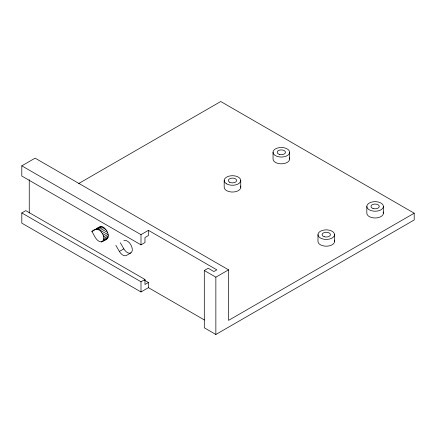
<?xml version="1.0" encoding="UTF-8"?>
<svg xmlns="http://www.w3.org/2000/svg" width="436" height="436" viewBox="0 0 436 436"><rect width="100%" height="100%" fill="white"/><g stroke="black" fill="none" stroke-linecap="round" stroke-linejoin="round"><path stroke-width="0.65" d="M102.389 241.631C105.278 239.092 103.288 234.568 101.365 232.023C99.146 228.524 94.623 228.497 91.86 231.5C94.405 235.113 96.051 241.539 101.365 241.947C104.041 240.672 108.417 239.528 108.313 235.838C108.199 232.917 106.744 230.159 104.635 228.181C100.493 223.902 95.713 229.952 91.86 231.5M21.8 165.833L35.109 158.148L228.562 269.84L228.562 320.384L414.2 213.204L414.2 219.973L215.858 334.483L204.299 327.807L204.299 270.494L208.206 268.238L213.907 271.53L216.839 269.84L148.442 230.355L140.997 234.65L21.8 165.833L21.8 176.035L140.997 244.852L144.97 242.558L144.97 237.516L148.442 235.511L148.442 230.355M148.442 287.667L140.997 291.962L21.8 223.145L21.8 212.942L25.773 210.648L144.97 279.471L144.97 284.512L148.442 282.506L148.442 287.667L204.457 320.002M78.72 183.512L220.747 101.517L414.2 213.204M96.329 228.922L99.839 226.894M96.4 229.156L100.869 226.578M97.599 229.276L102.062 226.693M98.879 229.821L103.348 227.243M100.166 230.758L104.635 228.181M101.365 232.023L105.828 229.445M102.389 233.527L106.858 230.949M103.179 235.168L107.648 232.59M103.675 236.835L108.144 234.257M103.844 238.416L108.313 235.838M103.675 239.805L108.144 237.222M101.365 241.947L107.648 238.318M115.862 245.359L119.371 251.436L123.84 248.858A7.02 4.055 60 0 0 130.86 252.907A7.02 4.055 60 0 0 130.86 244.803A7.02 4.055 60 0 0 123.84 240.754M130.86 252.907L126.391 255.491A7.02 4.055 60 0 1 119.371 251.436M21.8 212.942L140.997 281.76L144.97 279.471M204.299 270.494L215.858 277.171L228.562 269.84M144.332 280.135L148.442 282.506M120.331 242.776L123.84 248.858M383.408 206.435A8.289 4.785 0 0 1 370.971 210.583A8.289 4.785 0 0 1 370.971 202.293A8.289 4.785 0 0 1 383.408 206.435L383.408 213.204M366.829 206.435L366.829 213.204A8.289 4.785 0 0 0 376.203 217.951A8.289 4.785 0 0 0 383.124 211.967M334.559 234.639A8.289 4.785 0 0 1 322.122 238.786A8.289 4.785 0 0 1 322.122 230.497A8.289 4.785 0 0 1 334.559 234.639L334.559 241.408M317.975 234.639L317.975 241.408A8.289 4.785 0 0 0 327.349 246.155A8.289 4.785 0 0 0 334.276 240.171M289.613 152.284A8.289 4.785 0 0 1 277.176 156.426A8.289 4.785 0 0 1 277.176 148.136A8.289 4.785 0 0 1 289.613 152.284L289.613 159.053M273.034 152.284L273.034 159.053A8.289 4.785 0 0 0 282.403 163.8A8.289 4.785 0 0 0 289.33 157.816M240.759 180.488L240.759 187.257M224.18 180.488L224.18 187.257A8.289 4.785 0 0 0 233.554 192.004A8.289 4.785 0 0 0 240.476 186.019M215.858 277.171L215.858 334.483M140.997 234.65L140.997 244.852M140.997 281.76L140.997 291.962M29.245 179.632L29.245 213.008M229.538 182.183A4.147 2.393 0 0 0 236.476 181.109A4.147 2.393 0 0 0 231.396 178.177A4.147 2.393 0 0 0 229.538 182.183M226.606 183.872A8.289 4.785 0 0 0 240.476 181.725A8.289 4.785 0 0 0 230.322 175.866A8.289 4.785 0 0 0 226.606 183.872M279.247 154.355A4.147 2.393 0 0 0 285.466 152.284A4.147 2.393 0 0 0 279.247 150.213A4.147 2.393 0 0 0 279.247 154.355M324.193 236.715A4.147 2.393 0 0 0 330.412 234.639A4.147 2.393 0 0 0 324.193 232.568A4.147 2.393 0 0 0 324.193 236.715M373.047 208.506A4.147 2.393 0 0 0 379.266 206.435A4.147 2.393 0 0 0 373.047 204.364A4.147 2.393 0 0 0 373.047 208.506"/></g></svg>
